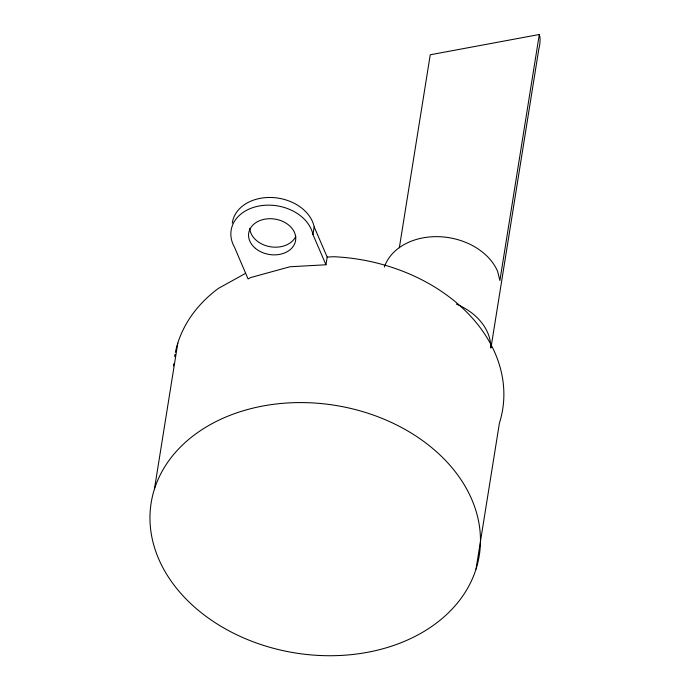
<?xml version="1.0" encoding="UTF-8"?>
<svg xmlns="http://www.w3.org/2000/svg" width="690" height="690" viewBox="0 0 690 690"><rect width="100%" height="100%" fill="white"/><g stroke="black" fill="none" stroke-linecap="round" stroke-linejoin="round"><path stroke-width="1.03" d="M154.413 489.158L177.813 343.085M312.95 234.583A41.538 31.352 9.1 0 0 260.354 205.784A41.538 31.352 9.1 0 0 234.445 247.098L248.081 278.967L250.617 277.561L289.973 266.763L325.956 264.77L312.95 234.583L314.183 226.889A41.538 31.352 9.1 0 0 272.231 197.521A41.538 31.352 9.1 0 0 232.288 223.077M325.956 264.77L327.189 257.085L314.183 226.889M399.338 247.779L430.25 54.777L539.304 34.5L539.968 37.165A59.34 44.781 9.1 0 1 538.864 48.818L490.97 347.829M539.304 34.5L499.896 280.52L497.645 271.446A59.34 44.781 9.1 0 0 439.418 236.713A59.34 44.781 9.1 0 0 384.399 267.021M476.022 569.138A166.152 125.399 9.1 0 0 267.806 405.151A166.152 125.399 9.1 0 0 201.825 613.16A166.152 125.399 9.1 0 0 476.022 569.138L499.422 423.065A166.152 125.399 9.1 0 0 333.796 256.723L327.189 257.085M245.562 273.352L218.402 288.394A166.152 125.399 9.1 0 0 175.389 352.288M456.366 304.1A59.34 44.781 9.1 0 1 490.806 347.907M173.535 365.985A166.152 125.399 9.1 0 1 173.69 363.863M174.605 356.463A166.152 125.399 9.1 0 1 174.975 354.367M295.812 236.265A23.736 17.914 9.1 0 1 270.204 246.735A23.736 17.914 9.1 0 1 249.806 228.356M255.386 248.331A23.736 17.914 9.1 0 0 294.932 243.078A23.736 17.914 9.1 0 0 266.15 218.963A23.736 17.914 9.1 0 0 255.386 248.331"/></g></svg>
